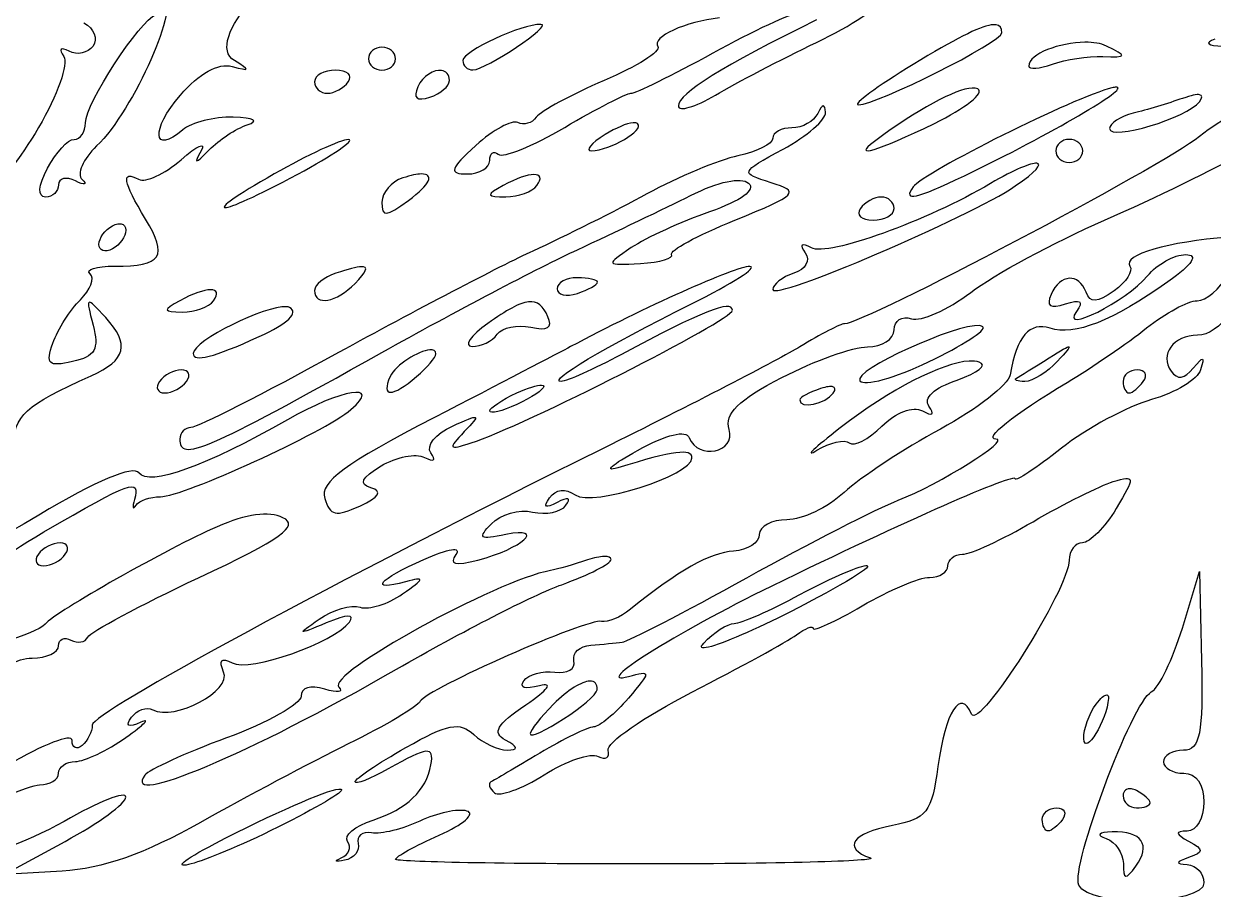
# Model space of a CAD drawing. Extents: x 26 to 243, y 4 to 296.
# Drawn here: x 176.22 to 200.62, y 72.55 to 90.3 of the extents above; entities that cross this region are included whole.
import ezdxf

# ---------------------------------------------------------------- set-up
doc = ezdxf.new("R2010")
doc.units = 0
doc.layers.add('Layer_1', color=7, linetype='CONTINUOUS')

msp = doc.modelspace()

# ---------------------------------------------------------------- linework, layer by layer
at = {"layer": 'Layer_1', "color": 7}
for points in [[(186.828354, 90.290717), (186.828354, 90.290717)], [(196.165391, 90.281344), (196.165391, 90.281344)], [(183.566813, 89.822733), (183.566813, 89.822733)], [(197.989362, 89.923055), (197.989362, 89.923055)], [(182.615417, 89.349791), (182.615417, 89.349791)], [(184.788308, 89.345383), (184.788308, 89.345383)], [(195.674257, 88.983785), (195.674257, 88.983785)], [(198.630424, 89.001424), (198.630424, 89.001424)], [(200.343603, 88.847082), (200.343603, 88.847082)], [(192.617217, 88.616123), (192.617217, 88.616123)], [(188.718472, 88.270511), (188.718472, 88.270511)], [(182.875592, 87.925452), (182.875592, 87.925452)], [(197.667451, 87.930964), (197.667451, 87.930964)], [(197.001584, 87.440933), (197.001584, 87.440933)], [(184.374897, 87.22155), (184.374897, 87.22155)], [(186.684488, 87.209423), (186.684488, 87.209423)], [(193.812803, 86.748608), (193.812803, 86.748608)], [(178.21231, 86.196288), (178.21231, 86.196288)], [(183.141276, 85.318754), (183.141276, 85.318754)], [(191.112953, 85.322612), (191.112953, 85.322612)], [(187.575802, 85.093307), (187.575802, 85.093307)], [(180.048958, 84.844709), (180.048958, 84.844709)], [(181.601731, 84.498546), (181.601731, 84.498546)], [(186.571489, 84.59611), (186.571489, 84.59611)], [(195.826394, 84.10994), (195.826394, 84.10994)], [(184.546875, 83.612744), (184.546875, 83.612744)], [(197.662492, 83.676134), (197.662492, 83.676134)], [(195.616932, 83.382335), (195.616932, 83.382335)], [(179.451993, 83.201537), (179.451993, 83.201537)], [(199.065885, 83.201537), (199.065885, 83.201537)], [(186.840481, 82.889549), (186.840481, 82.889549)], [(192.805733, 82.857579), (192.805733, 82.857579)], [(176.963807, 79.654467), (176.963807, 79.654467)], [(188.124812, 79.373898), (188.124812, 79.373898)], [(193.517353, 79.185933), (193.517353, 79.185933)], [(199.988068, 77.904359), (200.338092, 79.063011), (200.338092, 79.063011)], [(200.338092, 79.063011), (200.382186, 77.230773)], [(187.831566, 76.815156), (187.831566, 76.815156)], [(198.435846, 76.533484), (198.435846, 76.533484)], [(182.68046, 74.600372), (182.68046, 74.600372)], [(198.942412, 74.606987), (198.942412, 74.606987)], [(197.407279, 74.215074), (197.407279, 74.215074)], [(198.549395, 73.723389), (198.549395, 73.723389)], [(177.00625, 72.919719), (175.817279, 72.851368), (177.065229, 73.528261)]]:
    msp.add_lwpolyline(points, dxfattribs=at)
for points in [[(180.543398, 89.546026), (179.891097, 89.941718), (181.358258, 91.588767), (182.995203, 92.298243)], [(179.082677, 90.919102), (179.446039, 90.727027), (178.487674, 88.544077), (177.711255, 87.795364)], [(192.483272, 89.920851), (193.205591, 90.268102), (193.796268, 90.658952), (193.796268, 90.789014)], [(177.44998, 90.318829), (177.659699, 90.2053), (177.744524, 89.992058), (177.638493, 89.845334)], [(177.483603, 88.272165), (177.483603, 88.660618), (178.597049, 90.373343), (178.927785, 90.493564)], [(186.828354, 90.290717), (186.43567, 90.301328), (185.225422, 89.74068), (185.225422, 89.54823)], [(190.491181, 90.421905), (189.80349, 90.355541), (189.089081, 90.02437), (189.225592, 89.835413)], [(192.483272, 90.381666), (190.549513, 89.433983), (189.649475, 88.873408), (189.649475, 88.617227)], [(190.358889, 89.704776), (191.190908, 90.159992), (191.985096, 90.53215), (192.123328, 90.53215)], [(185.432677, 89.355303), (185.705558, 89.362217), (187.080745, 90.283887), (186.828354, 90.290717)], [(193.342065, 88.640377), (193.725436, 88.640377), (196.284198, 89.926018), (196.284452, 90.118736)], [(196.066723, 90.27859), (195.812142, 90.24034), (195.314229, 89.982767), (194.4682, 89.468302)], [(196.165391, 90.281344), (196.137804, 90.285332), (196.104911, 90.284327), (196.066723, 90.27859)], [(196.284452, 90.118736), (196.284604, 90.214), (196.248153, 90.269384), (196.165391, 90.281344)], [(177.145707, 89.737296), (176.970193, 89.830074), (176.924919, 89.786507), (177.036566, 89.632013)], [(177.638493, 89.845334), (177.532462, 89.698609), (177.310751, 89.650047), (177.145707, 89.737296)], [(183.566813, 89.822733), (183.414752, 89.822733), (183.290106, 89.716324), (183.290103, 89.586262)], [(183.842973, 89.586262), (183.842973, 89.716324), (183.718875, 89.822733), (183.566813, 89.822733)], [(189.225592, 89.835413), (189.294903, 89.739526), (188.799253, 89.42535), (188.124262, 89.137023)], [(190.409601, 88.839917), (190.82777, 89.087319), (191.760952, 89.57359), (192.483272, 89.920851)], [(197.989362, 89.923055), (197.476889, 89.918398), (196.837873, 89.689976), (196.837873, 89.434678)], [(198.431438, 89.845887), (198.317104, 89.90147), (198.160186, 89.924601), (197.989362, 89.923055)], [(198.358675, 89.630912), (198.860918, 89.614064), (198.867556, 89.633847), (198.431438, 89.845887)], [(200.656692, 89.98424), (200.436136, 89.908755), (200.501611, 89.852824), (200.823711, 89.841476)], [(177.036566, 89.632013), (177.141553, 89.486731), (176.909349, 88.831445), (176.521181, 88.176254)], [(183.290103, 89.586262), (183.290103, 89.4562), (183.414752, 89.349791), (183.566813, 89.349791)], [(183.566813, 89.349791), (183.718875, 89.349791), (183.842973, 89.4562), (183.842973, 89.586262)], [(188.675478, 88.876848), (188.76943, 88.876848), (189.52687, 89.249557), (190.358889, 89.704776)], [(197.321842, 89.474367), (197.587946, 89.570678), (198.054524, 89.641129), (198.358675, 89.630912)], [(179.430494, 88.839367), (179.817082, 89.286601), (180.208769, 89.503591), (180.491584, 89.426962)], [(180.491584, 89.426962), (180.863073, 89.32631), (180.871904, 89.346734), (180.543398, 89.546026)], [(182.615417, 89.349791), (182.37835, 89.349791), (182.184367, 89.243382), (182.184367, 89.11332)], [(182.875592, 89.11332), (182.969569, 89.243382), (182.852475, 89.349791), (182.615417, 89.349791)], [(184.788308, 89.345383), (184.633006, 89.366973), (184.406464, 89.241262), (184.301584, 89.007486)], [(184.949262, 89.138677), (184.949262, 89.266166), (184.881486, 89.332434), (184.788308, 89.345383)], [(185.225422, 89.54823), (185.225422, 89.439046), (185.318631, 89.352424), (185.432677, 89.355303)], [(194.4682, 89.468302), (193.719602, 89.013083), (193.212892, 88.640377), (193.342065, 88.640377)], [(196.837873, 89.434678), (196.837873, 89.360306), (197.055734, 89.378053), (197.321842, 89.474367)], [(182.184367, 89.11332), (182.184367, 88.983258), (182.301453, 88.876848), (182.44454, 88.876848)], [(182.44454, 88.876848), (182.587626, 88.876848), (182.781612, 88.983258), (182.875592, 89.11332)], [(184.548529, 88.79637), (184.76886, 88.868692), (184.949262, 89.022529), (184.949262, 89.138677)], [(188.124262, 89.137023), (187.449299, 88.8487), (186.823548, 88.510801), (186.733547, 88.386267)], [(179.479002, 88.124441), (178.856646, 87.592142), (178.819991, 88.133105), (179.430494, 88.839367)], [(184.301584, 89.007486), (184.198827, 88.778443), (184.280728, 88.708483), (184.548529, 88.79637)], [(187.315077, 88.176805), (187.969409, 88.56186), (188.581527, 88.876848), (188.675478, 88.876848)], [(189.649475, 88.617227), (189.649475, 88.492126), (189.991405, 88.592501), (190.409601, 88.839917)], [(195.674257, 88.983785), (195.335624, 88.968291), (194.542402, 88.54005), (193.672243, 87.890725)], [(198.541129, 88.987093), (197.789854, 88.806499), (194.684701, 87.258194), (194.465442, 86.95476)], [(194.899799, 88.258387), (195.537819, 88.568346), (195.938434, 88.886035), (195.790013, 88.964493)], [(195.51606, 87.184619), (197.30271, 88.042916), (198.942672, 89.006891), (198.630424, 89.001424)], [(195.790013, 88.964493), (195.761288, 88.979676), (195.722632, 88.985987), (195.674257, 88.983785)], [(198.630424, 89.001424), (198.609596, 89.001142), (198.57983, 88.996406), (198.541129, 88.987093)], [(200.343603, 88.847082), (200.285771, 88.858456), (200.16908, 88.833567), (199.99358, 88.772119)], [(200.339743, 88.703767), (200.400463, 88.787793), (200.401431, 88.835698), (200.343603, 88.847082)], [(192.617217, 88.616123), (192.590293, 88.612257), (192.553881, 88.561697), (192.507526, 88.463438)], [(192.66848, 88.486589), (192.661227, 88.577126), (192.644124, 88.619998), (192.617217, 88.616123)], [(198.496479, 88.152553), (198.496479, 87.89515), (200.102394, 88.37532), (200.339743, 88.703767)], [(199.99358, 88.772119), (199.702524, 88.670228), (199.246583, 88.533291), (198.980448, 88.467846)], [(201.519344, 88.53234), (201.351365, 88.621135), (200.820268, 88.376319), (200.339192, 87.988289)], [(180.511427, 88.385164), (180.123682, 88.395437), (179.658947, 88.278345), (179.479002, 88.124441)], [(180.801368, 88.228621), (181.059517, 88.314481), (180.950311, 88.373564), (180.511427, 88.385164)], [(186.733547, 88.386267), (186.643577, 88.261759), (186.472122, 88.211778), (186.352657, 88.274922)], [(191.797562, 87.730321), (192.28877, 87.996332), (192.680615, 88.336782), (192.66848, 88.486589)], [(192.507526, 88.463438), (192.430818, 88.300861), (192.191575, 88.167435), (191.976155, 88.167435)], [(198.980448, 88.467846), (198.71434, 88.402402), (198.496479, 88.260678), (198.496479, 88.152553)], [(176.521181, 88.176254), (176.133012, 87.521067), (175.714824, 86.985079), (175.591831, 86.985079)], [(177.251541, 87.930964), (177.37919, 87.930964), (177.483603, 88.084507), (177.483603, 88.272165)], [(180.020846, 87.715439), (180.222184, 87.921947), (180.573276, 88.152759), (180.801368, 88.228621)], [(186.352657, 88.274922), (186.233221, 88.338064), (185.846613, 88.126984), (185.493863, 87.805838)], [(185.951924, 87.625038), (186.047315, 87.543461), (186.660717, 87.791752), (187.315077, 88.176805)], [(187.868498, 87.698351), (188.250655, 87.703685), (188.963249, 88.123278), (188.811075, 88.253425)], [(188.718472, 88.270511), (188.589926, 88.259504), (188.365872, 88.168524), (188.144658, 88.030182)], [(188.811075, 88.253425), (188.793128, 88.268778), (188.761319, 88.274208), (188.718472, 88.270511)], [(191.976155, 88.167435), (191.760735, 88.167435), (191.584792, 88.072831), (191.584792, 87.956872)], [(193.672243, 87.890725), (193.185071, 87.527205), (193.7325, 87.691281), (194.899799, 88.258387)], [(176.704735, 87.340061), (176.877935, 87.665218), (177.123892, 87.930964), (177.251541, 87.930964)], [(179.443174, 87.512039), (179.778736, 87.807562), (179.963499, 87.889587), (179.853827, 87.694493)], [(182.875592, 87.925452), (182.72353, 87.927428), (182.039091, 87.610625), (181.354786, 87.22155)], [(181.839306, 87.217139), (182.561174, 87.604856), (183.027678, 87.923476), (182.875592, 87.925452)], [(188.144658, 88.030182), (187.849708, 87.845721), (187.725383, 87.696375), (187.868498, 87.698351)], [(191.584792, 87.956872), (191.584792, 87.840907), (191.263214, 87.676837), (190.870417, 87.592517)], [(200.339192, 87.988289), (199.585941, 87.380724), (193.454878, 84.147422), (193.055985, 84.147422)], [(197.667451, 87.930964), (197.51539, 87.930964), (197.390743, 87.824555), (197.390743, 87.694493)], [(197.943611, 87.694493), (197.943611, 87.824555), (197.819512, 87.930964), (197.667451, 87.930964)], [(177.711255, 87.795364), (177.431401, 87.525594), (177.297038, 87.215649), (177.412495, 87.106897)], [(179.853827, 87.694493), (179.697109, 87.415747), (179.733121, 87.420373), (180.020846, 87.715439)], [(185.493863, 87.805838), (184.960858, 87.320559), (184.930545, 87.22155), (185.31527, 87.22155)], [(185.77829, 87.497707), (185.77829, 87.649439), (185.856561, 87.706611), (185.951924, 87.625038)], [(191.550617, 87.042404), (190.905457, 87.246538), (190.905768, 87.247382), (191.797562, 87.730321)], [(197.390743, 87.694493), (197.390743, 87.564428), (197.51539, 87.458021), (197.667451, 87.458021)], [(197.667451, 87.458021), (197.819512, 87.458021), (197.943611, 87.564428), (197.943611, 87.694493)], [(198.389545, 86.272358), (199.424171, 86.725703), (200.70298, 87.347421), (201.23161, 87.654253)], [(178.573354, 87.112409), (178.716356, 87.036819), (179.107612, 87.216513), (179.443174, 87.512039)], [(185.31527, 87.22155), (185.569891, 87.22155), (185.77829, 87.345968), (185.77829, 87.497707)], [(190.870417, 87.592517), (190.47762, 87.508192), (189.637647, 87.15695), (189.004002, 86.811998)], [(197.001584, 87.440933), (196.888622, 87.451827), (196.544091, 87.315589), (196.051289, 87.024215)], [(196.561162, 86.975156), (196.995531, 87.272164), (197.114547, 87.430033), (197.001584, 87.440933)], [(176.660088, 86.748608), (176.495496, 86.748608), (176.513134, 86.980425), (176.704735, 87.340061)], [(177.276345, 87.079336), (177.086268, 87.172895), (176.930733, 87.137149), (176.930733, 86.99941)], [(178.716672, 86.293855), (178.248942, 87.067448), (178.207566, 87.305779), (178.573354, 87.112409)], [(181.354786, 87.22155), (179.739375, 86.303064), (180.130817, 86.299502), (181.839306, 87.217139)], [(183.993454, 87.139968), (183.758786, 87.062953), (183.566813, 86.83792), (183.566813, 86.640017)], [(184.374897, 87.22155), (184.285771, 87.220139), (184.158568, 87.194172), (183.993454, 87.139968)], [(184.111415, 86.679153), (184.563597, 87.010301), (184.642275, 87.225925), (184.374897, 87.22155)], [(186.684488, 87.209423), (186.552332, 87.209423), (186.325736, 87.134722), (186.055, 86.985079)], [(186.746224, 86.985079), (186.854358, 87.134722), (186.816642, 87.209423), (186.684488, 87.209423)], [(189.895869, 86.778371), (190.469512, 87.066418), (190.932432, 87.164502), (191.088699, 87.03083)], [(194.465442, 86.95476), (194.240765, 86.643827), (194.515497, 86.703935), (195.51606, 87.184619)], [(176.930733, 86.99941), (176.930733, 86.861672), (176.808903, 86.748608), (176.660088, 86.748608)], [(177.412495, 87.106897), (177.527924, 86.998137), (177.466422, 86.985787), (177.276345, 87.079336)], [(186.055, 86.985079), (185.697594, 86.787526), (185.705016, 86.755599), (186.107917, 86.752466)], [(186.107917, 86.752466), (186.365078, 86.75049), (186.652244, 86.855017), (186.746224, 86.985079)], [(191.088699, 87.03083), (191.244993, 86.897158), (190.934794, 86.669794), (190.289437, 86.444886)], [(190.803169, 86.271805), (192.104524, 86.800238), (192.154093, 86.851469), (191.550617, 87.042404)], [(191.584792, 84.85022), (191.584792, 84.609584), (195.624185, 86.334464), (196.561162, 86.975156)], [(196.051289, 87.024215), (194.757779, 86.259418), (192.716178, 85.524771), (192.379092, 85.702952)], [(183.566813, 86.640017), (183.566813, 86.331122), (183.643829, 86.336721), (184.111415, 86.679153)], [(189.004002, 86.811998), (188.370357, 86.46704), (187.317098, 85.939629), (186.662991, 85.639562)], [(187.575802, 85.667674), (188.336137, 86.019735), (189.380165, 86.519415), (189.895869, 86.778371)], [(193.812803, 86.748608), (193.669717, 86.748608), (193.475734, 86.642199), (193.381754, 86.512137)], [(194.072978, 86.512137), (194.072978, 86.642199), (193.95589, 86.748608), (193.812803, 86.748608)], [(190.289437, 86.444886), (189.709244, 86.242691), (188.985663, 85.911667), (188.681541, 85.709564)], [(193.381754, 86.512137), (193.287774, 86.382075), (193.40484, 86.275663), (193.641926, 86.275663)], [(193.641926, 86.275663), (193.878993, 86.275663), (194.072978, 86.382075), (194.072978, 86.512137)], [(177.760314, 85.775161), (177.760314, 85.905223), (177.88496, 86.07732), (178.037022, 86.157705)], [(178.037022, 86.157705), (178.075037, 86.177799), (178.11091, 86.190276), (178.143958, 86.195737)], [(178.082773, 85.329778), (179.0515, 85.329778), (179.180671, 85.526405), (178.716672, 86.293855)], [(178.143958, 86.195737), (178.168743, 86.19983), (178.191798, 86.199942), (178.21231, 86.196288)], [(178.21231, 86.196288), (178.273845, 86.185332), (178.313182, 86.140464), (178.313182, 86.067304)], [(189.509465, 85.568453), (189.454601, 85.644365), (190.036823, 85.960612), (190.803169, 86.271805)], [(195.647248, 84.791792), (196.120704, 85.152909), (197.354918, 85.819016), (198.389545, 86.272358)], [(178.313182, 86.067304), (178.313182, 85.937242), (178.189083, 85.765145), (178.037022, 85.68476)], [(200.929545, 85.921231), (199.711558, 85.837476), (198.748647, 85.555223), (198.911546, 85.329778)], [(178.037022, 85.68476), (177.88496, 85.604377), (177.760314, 85.645099), (177.760314, 85.775161)], [(183.566813, 83.559827), (185.011452, 84.367062), (186.815468, 85.315613), (187.575802, 85.667674)], [(188.681541, 85.709564), (188.143286, 85.351879), (188.14827, 85.343203), (188.868953, 85.386002)], [(192.379092, 85.702952), (192.173239, 85.81178), (192.125637, 85.77403), (192.250658, 85.600977)], [(186.662991, 85.639562), (186.008888, 85.339498), (184.214104, 84.402026), (182.674949, 83.556519)], [(188.868953, 85.386002), (189.276172, 85.410189), (189.564329, 85.492541), (189.509465, 85.568453)], [(192.250658, 85.600977), (192.361769, 85.447219), (192.258927, 85.264223), (192.016944, 85.184809)], [(199.27259, 85.130789), (199.471303, 85.370271), (199.823076, 85.566249), (200.054216, 85.566249)], [(200.054216, 85.566249), (200.32783, 85.566249), (200.201959, 85.37208), (199.693169, 85.010074)], [(177.378871, 84.639657), (177.589296, 84.845304), (177.677891, 85.084589), (177.576206, 85.171581)], [(177.576206, 85.171581), (177.474493, 85.25857), (177.702591, 85.329778), (178.082773, 85.329778)], [(182.621479, 85.186463), (182.380941, 85.107517), (182.184367, 84.947629), (182.184367, 84.831481)], [(183.141276, 85.318754), (183.046192, 85.315001), (182.875109, 85.26971), (182.621479, 85.186463)], [(183.013395, 84.975346), (183.2469, 85.215992), (183.299749, 85.325011), (183.141276, 85.318754)], [(191.112953, 85.322612), (190.830335, 85.32868), (188.903029, 84.466717), (187.437449, 83.678888)], [(189.916813, 84.55422), (190.758033, 84.972981), (191.296338, 85.318661), (191.112953, 85.322612)], [(192.016944, 85.184809), (191.779229, 85.106786), (191.584792, 84.956147), (191.584792, 84.85022)], [(198.014167, 84.797857), (197.857449, 85.196101), (197.485319, 85.171358), (197.296484, 84.750452)], [(198.911546, 85.329778), (198.984218, 85.229239), (198.838058, 85.00218), (198.58688, 84.824865)], [(201.242634, 85.255364), (201.269332, 84.642584), (200.756932, 83.910951), (200.300607, 83.910951)], [(182.184367, 84.831481), (182.184367, 84.50438), (182.631944, 84.582231), (183.013395, 84.975346)], [(187.575802, 85.093307), (187.34771, 85.093307), (187.160738, 84.990533), (187.160738, 84.864552)], [(187.990316, 85.000704), (187.990316, 85.05182), (187.803923, 85.093307), (187.575802, 85.093307)], [(187.575802, 84.771398), (187.803923, 84.846264), (187.990316, 84.949588), (187.990316, 85.000704)], [(199.693169, 85.010074), (198.563885, 84.206607), (197.768707, 83.892776), (197.274987, 84.054817)], [(197.817382, 84.400429), (197.469571, 83.919073), (198.836415, 84.605085), (199.27259, 85.130789)], [(200.291787, 84.620364), (200.474442, 84.620367), (200.759018, 84.859647), (200.924033, 85.152288)], [(177.898117, 84.275303), (177.49262, 84.719865), (177.482113, 84.713436), (177.638493, 84.120413)], [(180.048958, 84.844709), (179.916808, 84.844709), (179.690192, 84.77001), (179.41947, 84.620364)], [(180.110694, 84.620364), (180.218828, 84.770007), (180.181109, 84.844709), (180.048958, 84.844709)], [(187.160738, 84.864552), (187.160738, 84.738573), (187.34771, 84.696533), (187.575802, 84.771398)], [(194.429614, 84.252152), (194.625815, 84.187757), (195.173764, 84.430672), (195.647248, 84.791792)], [(197.296484, 84.750452), (197.188534, 84.509832), (197.275458, 84.451432), (197.588629, 84.55422)], [(198.58688, 84.824865), (198.230239, 84.573061), (198.104986, 84.566996), (198.014167, 84.797857)], [(176.813876, 83.753302), (176.91415, 84.03516), (177.168446, 84.43401), (177.378871, 84.639657)], [(179.41947, 84.620364), (179.062036, 84.422812), (179.068908, 84.390884), (179.471836, 84.387751)], [(179.471836, 84.387751), (179.728969, 84.385776), (180.016714, 84.490302), (180.110694, 84.620364)], [(181.601731, 84.498546), (181.187319, 84.529068), (179.69563, 83.800833), (179.69563, 83.539981)], [(181.049414, 83.885593), (181.639032, 84.15426), (181.869628, 84.376234), (181.669532, 84.482011)], [(181.669532, 84.482011), (181.652232, 84.491155), (181.629358, 84.496514), (181.601731, 84.498546)], [(186.571489, 84.59611), (186.384765, 84.575339), (186.125982, 84.430378), (185.739704, 84.155138)], [(186.972222, 84.292391), (186.872979, 84.513603), (186.75821, 84.616887), (186.571489, 84.59611)], [(187.242868, 82.965066), (186.952207, 82.965066), (188.12648, 83.662968), (189.916813, 84.55422)], [(190.755214, 84.426337), (190.755216, 84.652665), (190.116717, 84.398227), (188.479797, 83.519037)], [(197.588629, 84.55422), (197.901811, 84.657008), (197.969753, 84.611277), (197.817382, 84.400429)], [(199.254401, 84.061432), (199.642343, 84.368958), (200.109133, 84.620364), (200.291787, 84.620364)], [(177.59991, 83.080269), (178.320198, 83.405065), (178.400275, 83.72482), (177.898117, 84.275303)], [(185.393542, 81.702232), (186.466071, 82.044553), (190.755214, 84.22369), (190.755214, 84.426337)], [(186.618341, 84.076867), (186.962398, 83.999902), (187.073258, 84.067183), (186.972222, 84.292391)], [(194.072978, 84.021746), (194.072978, 84.212757), (194.233413, 84.316544), (194.429614, 84.252152)], [(177.638493, 84.120413), (177.768766, 83.626493), (177.683595, 83.475838), (177.216263, 83.371311)], [(185.739704, 84.155138), (185.380689, 83.89934), (185.235562, 83.686514), (185.416692, 83.682196)], [(185.931528, 83.931344), (186.033692, 84.072735), (186.342723, 84.13851), (186.618341, 84.076867)], [(193.055985, 84.147422), (192.978092, 84.147422), (192.566332, 83.935736), (192.140967, 83.676684)], [(195.826394, 84.10994), (195.364577, 84.155392), (193.217148, 83.192777), (193.372935, 82.97719)], [(193.531132, 83.67448), (193.829045, 83.67448), (194.072978, 83.830735), (194.072978, 84.021746)], [(194.781842, 83.365246), (195.472296, 83.695311), (195.973415, 84.01999), (195.895296, 84.086787)], [(195.895296, 84.086787), (195.880677, 84.099289), (195.857182, 84.10692), (195.826394, 84.10994)], [(197.274987, 84.054817), (196.851456, 84.193825), (196.590104, 83.88986), (196.454779, 83.101216)], [(197.624457, 82.945773), (198.133078, 83.251764), (198.86643, 83.753908), (199.254401, 84.061432)], [(177.216263, 83.371311), (176.720116, 83.260341), (176.659218, 83.318569), (176.813876, 83.753302)], [(179.69563, 83.539981), (179.69563, 83.350785), (180.105437, 83.45545), (181.049414, 83.885593)], [(185.416692, 83.682196), (185.597794, 83.677878), (185.829335, 83.789951), (185.931528, 83.931344)], [(200.300607, 83.910951), (199.805166, 83.910951), (199.514006, 83.515656), (199.759313, 83.17618)], [(179.41947, 81.782707), (179.41947, 81.308487), (179.926601, 81.525747), (183.566813, 83.559827)], [(182.674949, 83.556519), (181.135822, 82.711013), (179.773984, 82.019179), (179.648225, 82.019179)], [(184.546875, 83.612744), (184.317634, 83.594061), (183.845256, 83.310684), (183.734936, 83.064835)], [(184.27733, 83.066488), (184.494557, 83.252292), (184.672551, 83.461473), (184.672551, 83.531715)], [(184.672551, 83.531715), (184.672551, 83.595356), (184.623287, 83.618978), (184.546875, 83.612744)], [(187.437449, 83.678888), (187.209357, 83.556271), (185.951281, 82.901623), (184.641685, 82.224233)], [(188.479797, 83.519037), (187.912589, 83.214381), (187.355757, 82.965066), (187.242868, 82.965066)], [(192.140967, 83.676684), (191.715602, 83.417624), (189.892045, 82.47545), (188.088984, 81.583168)], [(191.771654, 83.045542), (192.441536, 83.391606), (193.23319, 83.67448), (193.531132, 83.67448)], [(197.252387, 83.445725), (197.508137, 83.606176), (197.639178, 83.685125), (197.662492, 83.676134)], [(197.662492, 83.676134), (197.685804, 83.667131), (197.601521, 83.570427), (197.426021, 83.379027)], [(200.211312, 83.235712), (200.42422, 83.495466), (200.45325, 83.488721), (200.363447, 83.201537)], [(195.616932, 83.382335), (195.0644, 83.35289), (193.986872, 82.803584), (192.96724, 82.010359)], [(193.372935, 82.97719), (193.457291, 82.860432), (194.091357, 83.035179), (194.781842, 83.365246)], [(195.369437, 82.993729), (195.796665, 83.139051), (195.999554, 83.305065), (195.819779, 83.362492)], [(195.819779, 83.362492), (195.763975, 83.380328), (195.695864, 83.38654), (195.616932, 83.382335)], [(196.584313, 83.032314), (196.647672, 83.069116), (196.948236, 83.25492), (197.252387, 83.445725)], [(197.426021, 83.379027), (197.217318, 83.151418), (196.916754, 82.965066), (196.757948, 82.965066)], [(199.759313, 83.17618), (199.891478, 82.993277), (200.027529, 83.011489), (200.211312, 83.235712)], [(175.974375, 81.574348), (176.040048, 82.288215), (176.226391, 82.460893), (177.59991, 83.080269)], [(179.451993, 83.201537), (179.299932, 83.201537), (179.098386, 83.095128), (179.004406, 82.965066)], [(179.557274, 82.965066), (179.651254, 83.095128), (179.604055, 83.201537), (179.451993, 83.201537)], [(183.734936, 83.064835), (183.541811, 82.634364), (183.773056, 82.635163), (184.27733, 83.066488)], [(190.686862, 81.981146), (190.589157, 82.300698), (190.876812, 82.583248), (191.771654, 83.045542)], [(194.790108, 82.456293), (194.668809, 82.624142), (194.892538, 82.83155), (195.369437, 82.993729)], [(196.454779, 83.101216), (196.419473, 82.895563), (195.775735, 82.394097), (195.024375, 81.987209)], [(196.757948, 82.965066), (196.599113, 82.965066), (196.520954, 82.99551), (196.584313, 83.032314)], [(199.065885, 83.201537), (198.90482, 83.201537), (198.773189, 83.095128), (198.773189, 82.965066)], [(199.187703, 82.965066), (199.281683, 83.095128), (199.226921, 83.201537), (199.065885, 83.201537)], [(200.363447, 83.201537), (200.30243, 83.006446), (199.848086, 82.732704), (199.354172, 82.592996)], [(179.004406, 82.965066), (178.910398, 82.835004), (178.95815, 82.728592), (179.110239, 82.728592)], [(179.110239, 82.728592), (179.262301, 82.728592), (179.463294, 82.835004), (179.557274, 82.965066)], [(182.930713, 82.387391), (183.587754, 82.949346), (182.734244, 82.812068), (181.625985, 82.177378)], [(186.33116, 82.728592), (186.559275, 82.832989), (186.75624, 82.893385), (186.840481, 82.889549)], [(186.884578, 82.863641), (186.884578, 82.798609), (186.635311, 82.631336), (186.33116, 82.492121)], [(186.840481, 82.889549), (186.868562, 82.888138), (186.884578, 82.879897), (186.884578, 82.863641)], [(192.566507, 82.818994), (192.330513, 82.741538), (192.137659, 82.636393), (192.137659, 82.585277)], [(192.724704, 82.857026), (192.681214, 82.851494), (192.628018, 82.839192), (192.566507, 82.818994)], [(192.805733, 82.857579), (192.784383, 82.861242), (192.757321, 82.861186), (192.724704, 82.857026)], [(192.82668, 82.725838), (192.881163, 82.801242), (192.869786, 82.846584), (192.805733, 82.857579)], [(196.164287, 81.782707), (195.894483, 81.782707), (196.521928, 82.282478), (197.624457, 82.945773)], [(198.773189, 82.965066), (198.773189, 82.835004), (198.827952, 82.728592), (198.895008, 82.728592)], [(198.895008, 82.728592), (198.962064, 82.728592), (199.093723, 82.835004), (199.187703, 82.965066)], [(185.77829, 82.357075), (185.77829, 82.422105), (186.027037, 82.58938), (186.33116, 82.728592)], [(186.33116, 82.492121), (186.027037, 82.352923), (185.77829, 82.292042), (185.77829, 82.357075)], [(192.137659, 82.585277), (192.137659, 82.39375), (192.664317, 82.501132), (192.82668, 82.725838)], [(199.354172, 82.592996), (198.860227, 82.453287), (198.029796, 82.004331), (197.508701, 81.595295)], [(179.020941, 80.600352), (179.496204, 80.600352), (182.385036, 81.920655), (182.930713, 82.387391)], [(185.010448, 82.04619), (185.585137, 82.308115), (185.606766, 82.298217), (185.255738, 81.934292)], [(193.822726, 82.045087), (194.11223, 82.330602), (194.459564, 82.462042), (194.653958, 82.359279)], [(194.653958, 82.359279), (194.866246, 82.247062), (194.915753, 82.282421), (194.790108, 82.456293)], [(181.625985, 82.177378), (179.966688, 81.227108), (178.784326, 80.80369), (178.579969, 81.086525)], [(179.648225, 82.019179), (179.522467, 82.019179), (179.41947, 81.91277), (179.41947, 81.782707)], [(184.641685, 82.224233), (182.802273, 81.272786), (182.290206, 80.895573), (182.391073, 80.565624)], [(184.569475, 81.497731), (184.465081, 81.642181), (184.662072, 81.887409), (185.010448, 82.04619)], [(192.96724, 82.010359), (192.434997, 81.596305), (192.220082, 81.39096), (192.489887, 81.553955)], [(193.152999, 81.702232), (193.247939, 81.621034), (193.549225, 81.775384), (193.822726, 82.045087)], [(185.255738, 81.934292), (184.914786, 81.58082), (184.930076, 81.554308), (185.393542, 81.702232)], [(188.809424, 81.54789), (189.412392, 81.878694), (189.804144, 81.975702), (189.868858, 81.809719)], [(189.868858, 81.809719), (190.050722, 81.343031), (190.831896, 81.506736), (190.686862, 81.981146)], [(192.489887, 81.553955), (192.759663, 81.716953), (193.058059, 81.78343), (193.152999, 81.702232)], [(195.024375, 81.987209), (194.273043, 81.58032), (193.384255, 80.995497), (193.04937, 80.687443)], [(194.16062, 80.527592), (194.997014, 80.849356), (196.487009, 81.782707), (196.164287, 81.782707)], [(188.088984, 81.583168), (182.659847, 78.896474), (177.621957, 76.167151), (177.621957, 75.912815)], [(188.40483, 81.193459), (188.100708, 81.099831), (188.282967, 81.259075), (188.809424, 81.54789)], [(189.925633, 81.392998), (189.925633, 81.595233), (189.55085, 81.546248), (188.40483, 81.193459)], [(197.508701, 81.595295), (196.987606, 81.186253), (196.561162, 80.902919), (196.561162, 80.965807)], [(183.54752, 81.23039), (183.862593, 81.419149), (184.2641, 81.497787), (184.439388, 81.405125)], [(184.439388, 81.405125), (184.631525, 81.303568), (184.683239, 81.340304), (184.569475, 81.497731)], [(187.531155, 80.635629), (187.885598, 80.388242), (189.925633, 81.033529), (189.925633, 81.392998)], [(178.579969, 81.086525), (178.46327, 81.248029), (177.702441, 80.92905), (176.523938, 80.224423)], [(183.339161, 80.783356), (183.081097, 80.856937), (183.141657, 80.98725), (183.54752, 81.23039)], [(196.561162, 80.965807), (196.561162, 81.094447), (194.290905, 80.095106), (191.564949, 78.766457)], [(198.569241, 80.909032), (199.023506, 81.050502), (199.027415, 81.012932), (198.630977, 80.357265)], [(176.631975, 79.877707), (178.42451, 80.918853), (178.615058, 80.987414), (178.487917, 80.54137)], [(183.112613, 80.409081), (183.513425, 80.592543), (183.586275, 80.712907), (183.339161, 80.783356)], [(187.004743, 80.574997), (187.137952, 80.759341), (187.323185, 80.780802), (187.531155, 80.635629)], [(196.926067, 80.08772), (197.561745, 80.456012), (198.301331, 80.825599), (198.569241, 80.909032)], [(178.487917, 80.54137), (178.441576, 80.378793), (178.456105, 80.325312), (178.519887, 80.422859)], [(178.519887, 80.422859), (178.583669, 80.520407), (178.808936, 80.600352), (179.020941, 80.600352)], [(182.391073, 80.565624), (182.500462, 80.207882), (182.617737, 80.182553), (183.112613, 80.409081)], [(187.160738, 80.481841), (186.916052, 80.352493), (186.865776, 80.382648), (187.004743, 80.574997)], [(187.341535, 80.422859), (187.455751, 80.580898), (187.388802, 80.602392), (187.160738, 80.481841)], [(193.04937, 80.687443), (192.714485, 80.379389), (192.185584, 80.127409), (191.87418, 80.127409)], [(181.533933, 80.169302), (181.239801, 80.310086), (180.785776, 80.247822), (180.185658, 79.984644)], [(185.812464, 80.044176), (186.000593, 80.238077), (186.380874, 80.346369), (186.65748, 80.284505)], [(186.65748, 80.284505), (186.934057, 80.222642), (187.241883, 80.284785), (187.341535, 80.422859)], [(191.051767, 78.936231), (192.333338, 79.646742), (193.732348, 80.362828), (194.16062, 80.527592)], [(198.630977, 80.357265), (198.397185, 79.97057), (198.084612, 79.654467), (197.936445, 79.654467)], [(176.523938, 80.224423), (174.838253, 79.216582), (174.672947, 79.162449), (174.852101, 79.675964)], [(179.79981, 78.93458), (181.511713, 79.7384), (181.882534, 80.002438), (181.533933, 80.169302)], [(191.87418, 80.127409), (191.562776, 80.127409), (191.308081, 79.990551), (191.308081, 79.823137)], [(195.474717, 79.417996), (195.637418, 79.417996), (196.290418, 79.719429), (196.926067, 80.08772)], [(175.140936, 78.698109), (175.053168, 78.819594), (175.724066, 79.350372), (176.631975, 79.877707)], [(180.185658, 79.984644), (179.176011, 79.541872), (176.867891, 78.236797), (176.654023, 77.987592)], [(186.108467, 79.82369), (185.567729, 79.711964), (185.522483, 79.745328), (185.812464, 80.044176)], [(185.536307, 79.301136), (186.44303, 79.536061), (186.947881, 79.997138), (186.108467, 79.82369)], [(191.308081, 79.823137), (191.308081, 79.655723), (191.070693, 79.503402), (190.780568, 79.48469)], [(176.963807, 79.654467), (176.811717, 79.654467), (176.610199, 79.548058), (176.516219, 79.417996)], [(177.06909, 79.417996), (177.16307, 79.548058), (177.115868, 79.654467), (176.963807, 79.654467)], [(184.42616, 79.313263), (184.936644, 79.539038), (185.203914, 79.578953), (185.083207, 79.411931)], [(197.936445, 79.654467), (197.788279, 79.654467), (197.667451, 79.493346), (197.667451, 79.296728)], [(176.516219, 79.417996), (176.422239, 79.287934), (176.469991, 79.181525), (176.622052, 79.181525)], [(176.622052, 79.181525), (176.774114, 79.181525), (176.975081, 79.287934), (177.06909, 79.417996)], [(184.050229, 78.853551), (183.282105, 78.646979), (183.487376, 78.898032), (184.42616, 79.313263)], [(185.083207, 79.411931), (184.936678, 79.209123), (185.062944, 79.178482), (185.536307, 79.301136)], [(188.124812, 79.373898), (188.037117, 79.371923), (187.916114, 79.347988), (187.783061, 79.302239)], [(188.267027, 79.312713), (188.267027, 79.355506), (188.21251, 79.375851), (188.124812, 79.373898)], [(190.780568, 79.48469), (190.298476, 79.453632), (189.638517, 79.080633), (188.665556, 78.290207)], [(195.178714, 79.181525), (195.178714, 79.311587), (195.312044, 79.417996), (195.474717, 79.417996)], [(187.022382, 79.085611), (185.914913, 78.885536), (182.405788, 76.949689), (182.67991, 76.69003)], [(187.783061, 79.302239), (187.516922, 79.210726), (187.174443, 79.1131), (187.022382, 79.085611)], [(187.253894, 78.79512), (187.810885, 78.994177), (188.267027, 79.227129), (188.267027, 79.312713)], [(192.137659, 78.590069), (192.844555, 78.971746), (193.42078, 79.203577), (193.517353, 79.185933)], [(193.517353, 79.185933), (193.575299, 79.17535), (193.460737, 79.075039), (193.097878, 78.863471)], [(194.802785, 78.945053), (195.009654, 78.945053), (195.178714, 79.051462), (195.178714, 79.181525)], [(197.667451, 79.296728), (197.667451, 78.716061), (195.810104, 75.79006), (195.664336, 76.14102)], [(177.529355, 77.717497), (177.580352, 77.824434), (178.602115, 78.372227), (179.79981, 78.93458)], [(183.989046, 78.6044), (184.446754, 78.922865), (184.456544, 78.962819), (184.050229, 78.853551)], [(188.494128, 77.614968), (188.619181, 77.631224), (189.770196, 78.225725), (191.051767, 78.936231)], [(193.097878, 78.863471), (191.614744, 77.998737), (189.815388, 77.219705), (190.167065, 77.594575)], [(193.42034, 78.360763), (193.973806, 78.682), (194.595888, 78.945051), (194.802785, 78.945053)], [(183.117575, 78.332101), (183.297237, 78.273127), (183.689298, 78.395818), (183.989046, 78.6044)], [(183.867227, 77.06155), (185.173041, 77.816012), (186.696869, 78.596069), (187.253894, 78.79512)], [(191.564949, 78.766457), (189.579656, 77.798813), (187.834369, 76.698548), (188.621458, 76.911067)], [(190.794349, 77.999166), (190.930832, 77.999166), (191.535425, 78.264912), (192.137659, 78.590069)], [(182.280278, 78.087913), (182.561174, 78.28125), (182.937912, 78.391065), (183.117575, 78.332101)], [(192.413819, 77.89719), (192.413819, 77.83095), (192.866902, 78.039526), (193.42034, 78.360763)], [(182.897089, 78.028932), (183.018526, 78.197004), (182.858839, 78.190541), (182.424697, 78.009639)], [(188.074102, 78.041609), (187.781664, 78.10899), (184.475783, 76.65217), (184.352847, 76.401746)], [(188.665556, 78.290207), (188.462553, 78.125308), (188.196305, 78.013443), (188.074102, 78.041609)], [(176.654023, 77.987592), (176.461716, 77.763471), (175.192343, 77.418502), (174.857063, 77.499215)], [(180.492135, 77.18888), (180.852363, 76.998468), (182.591414, 77.605892), (182.897089, 78.028932)], [(182.424697, 78.009639), (181.819443, 77.757437), (181.808656, 77.763313), (182.280278, 78.087913)], [(190.167065, 77.594575), (190.375769, 77.817039), (190.657895, 77.999166), (190.794349, 77.999166)], [(192.068207, 77.764899), (192.258284, 77.904003), (192.413819, 77.963428), (192.413819, 77.89719)], [(199.350864, 76.593567), (199.509106, 76.677214), (199.79579, 77.26696), (199.988068, 77.904359)], [(176.930733, 77.540004), (176.930733, 77.677732), (177.044663, 77.730383), (177.183742, 77.656861)], [(177.183742, 77.656861), (177.322821, 77.583342), (177.478357, 77.610563), (177.529355, 77.717497)], [(187.851963, 77.555439), (188.080055, 77.571695), (188.369075, 77.598712), (188.494128, 77.614968)], [(189.925633, 76.589158), (190.91406, 77.096673), (191.878102, 77.6258), (192.068207, 77.764899)], [(176.387235, 77.289752), (176.686024, 77.289752), (176.930733, 77.402266), (176.930733, 77.540004)], [(187.50635, 77.230773), (187.468335, 77.393353), (187.623871, 77.539183), (187.851963, 77.555439)], [(175.543326, 76.809094), (175.70868, 77.073358), (176.088475, 77.289752), (176.387235, 77.289752)], [(180.317953, 77.003122), (180.20766, 77.248923), (180.264353, 77.309282), (180.492135, 77.18888)], [(187.112783, 77.000364), (187.367429, 76.964398), (187.544366, 77.068197), (187.50635, 77.230773)], [(200.382186, 77.230773), (200.418169, 75.747493), (200.348057, 75.397983), (200.014527, 75.397983)], [(178.700687, 74.887005), (178.212499, 74.211377), (180.870053, 75.329854), (183.867227, 77.06155)], [(178.864949, 76.226457), (179.312581, 75.989837), (180.490162, 76.619294), (180.317953, 77.003122)], [(186.476129, 76.825629), (186.571549, 76.957653), (186.858134, 77.036331), (187.112783, 77.000364)], [(188.621458, 76.911067), (189.094209, 77.038716), (189.094209, 77.020837), (188.621458, 76.465136)], [(182.391623, 76.653098), (182.098055, 76.743201), (181.907657, 76.686691), (181.907657, 76.509233)], [(182.67991, 76.69003), (182.787437, 76.588176), (182.657725, 76.571426), (182.391623, 76.653098)], [(186.800795, 76.720346), (186.501978, 76.639501), (186.37213, 76.68171), (186.476129, 76.825629)], [(186.516919, 76.329536), (186.975643, 76.637779), (187.092895, 76.7994), (186.800795, 76.720346)], [(186.607868, 75.738634), (186.607868, 75.54366), (187.971619, 76.437876), (187.981497, 76.639318)], [(187.831566, 76.815156), (187.6665, 76.810415), (187.384842, 76.641499), (187.084118, 76.34111)], [(187.981497, 76.639318), (187.98748, 76.761579), (187.930607, 76.818004), (187.831566, 76.815156)], [(195.664336, 76.14102), (195.439772, 76.681628), (195.121152, 76.186472), (194.973662, 75.067252)], [(181.907657, 76.509233), (181.907657, 76.34838), (181.218205, 75.962557), (180.375828, 75.65154)], [(184.352847, 76.401746), (184.300467, 76.295049), (183.635924, 75.902009), (182.875592, 75.528068)], [(188.621458, 76.465136), (188.350412, 76.146532), (188.030039, 75.882183), (187.909841, 75.878091)], [(188.20474, 75.396329), (188.162943, 75.544888), (188.937206, 76.081641), (189.925633, 76.589158)], [(197.86534, 72.630331), (197.693918, 73.012415), (198.958406, 76.386122), (199.350864, 76.593567)], [(198.472778, 76.461828), (198.443991, 76.013888), (197.983399, 75.259908), (197.967312, 75.634454)], [(198.220322, 76.343868), (198.312447, 76.465802), (198.391594, 76.532502), (198.435846, 76.533484)], [(198.435846, 76.533484), (198.462403, 76.534049), (198.475953, 76.510599), (198.472778, 76.461828)], [(178.427834, 76.074323), (178.537873, 76.226658), (178.734788, 76.29526), (178.864949, 76.226457)], [(186.101855, 75.604688), (185.8211, 75.75691), (185.919511, 75.928115), (186.516919, 76.329536)], [(187.084118, 76.34111), (186.822215, 76.079499), (186.607868, 75.808252), (186.607868, 75.738634)], [(197.967312, 75.634454), (197.958958, 75.829546), (198.072917, 76.148773), (198.220322, 76.343868)], [(177.621957, 75.912815), (177.621957, 75.781176), (177.528776, 75.593645), (177.414702, 75.496097)], [(178.61635, 75.972898), (178.358032, 75.856289), (178.294767, 75.890142), (178.427834, 76.074323)], [(178.313182, 75.659809), (178.693335, 75.928332), (178.829936, 76.069311), (178.61635, 75.972898)], [(184.05519, 75.45145), (184.92768, 75.945288), (185.154333, 75.988832), (185.448662, 75.719341)], [(177.207443, 75.596419), (177.207443, 75.749096), (176.616188, 75.522835), (175.893897, 75.09316)], [(177.276345, 75.16647), (177.466422, 75.169377), (177.933, 75.391291), (178.313182, 75.659809)], [(185.448662, 75.719341), (185.641956, 75.542354), (185.950832, 75.399312), (186.134925, 75.401288)], [(187.909841, 75.878091), (187.789614, 75.873999), (187.292149, 75.631753), (186.804102, 75.339552)], [(177.414702, 75.496097), (177.300656, 75.39855), (177.207443, 75.443742), (177.207443, 75.596419)], [(180.375828, 75.65154), (179.533451, 75.340522), (178.779709, 74.996333), (178.700687, 74.887005)], [(182.875592, 75.528068), (182.115257, 75.154123), (180.750743, 74.429447), (179.843907, 73.91797)], [(183.013395, 74.748098), (183.013395, 74.810805), (183.482166, 75.127112), (184.05519, 75.45145)], [(184.571129, 75.10198), (184.639512, 75.487402), (184.515102, 75.475453), (183.695247, 75.015989)], [(186.134925, 75.401288), (186.371625, 75.403828), (186.361866, 75.463695), (186.101855, 75.604688)], [(176.930733, 74.925038), (176.930733, 75.0551), (177.086268, 75.163592), (177.276345, 75.16647)], [(186.804102, 75.339552), (186.316027, 75.04735), (185.864799, 74.781054), (185.80144, 74.748098)], [(186.893951, 74.893621), (187.351546, 75.182978), (187.850424, 75.353507), (188.002994, 75.272857)], [(188.002994, 75.272857), (188.155563, 75.192203), (188.246509, 75.247767), (188.20474, 75.396329)], [(200.014527, 75.397983), (199.787846, 75.397983), (199.60277, 75.291571), (199.60277, 75.161509)], [(176.540473, 74.688567), (176.755301, 74.688567), (176.930733, 74.794976), (176.930733, 74.925038)], [(183.695247, 75.015989), (183.320428, 74.805934), (183.013395, 74.685394), (183.013395, 74.748098)], [(183.384912, 73.964822), (184.07884, 74.190484), (184.477177, 74.572203), (184.571129, 75.10198)], [(194.973662, 75.067252), (194.849852, 74.127712), (194.741252, 73.985988), (194.038801, 73.854027)], [(199.60277, 75.161509), (199.60277, 75.03145), (199.789192, 74.925038), (200.017284, 74.925038)], [(200.017284, 74.925038), (200.27532, 74.925038), (200.432348, 74.701439), (200.432348, 74.333585)], [(174.674059, 73.837492), (175.485702, 74.30558), (176.325646, 74.688567), (176.540473, 74.688567)], [(185.80144, 74.748098), (185.738081, 74.715143), (185.770938, 74.615923), (185.874203, 74.527612)], [(185.874203, 74.527612), (185.977437, 74.439305), (186.436356, 74.604264), (186.893951, 74.893621)], [(178.313182, 74.438868), (178.313182, 74.567394), (177.742091, 74.342587), (177.043732, 73.939467)], [(177.065229, 73.528261), (177.75165, 73.900585), (178.313182, 74.310341), (178.313182, 74.438868)], [(180.145972, 73.485814), (181.315724, 74.09588), (182.422159, 74.577989), (182.68046, 74.600372)], [(182.737235, 74.581079), (182.737235, 74.515339), (182.083685, 74.140897), (181.285334, 73.749297)], [(182.68046, 74.600372), (182.717361, 74.603561), (182.737235, 74.597561), (182.737235, 74.581079)], [(198.942412, 74.606987), (198.843273, 74.62124), (198.773189, 74.569178), (198.773189, 74.465876)], [(198.773189, 74.465876), (198.773189, 74.328138), (198.897838, 74.215624), (199.0499, 74.215624)], [(199.0499, 74.570056), (199.011884, 74.59015), (198.975458, 74.602235), (198.942412, 74.606987)], [(199.32606, 74.319804), (199.32606, 74.377157), (199.201989, 74.489673), (199.0499, 74.570056)], [(185.309758, 74.15058), (185.128092, 74.203079), (184.69295, 74.110209), (184.342374, 73.944426)], [(197.114583, 73.978603), (197.114583, 74.108665), (197.246243, 74.215074), (197.407279, 74.215074)], [(197.407279, 74.215074), (197.568343, 74.215074), (197.623077, 74.108665), (197.529097, 73.978603)], [(199.0499, 74.215624), (199.201989, 74.215624), (199.32606, 74.262448), (199.32606, 74.319804)], [(200.432348, 74.333585), (200.432348, 74.008428), (200.276813, 73.740799), (200.086736, 73.738824)], [(182.860157, 73.526607), (182.774023, 73.645806), (183.010347, 73.843026), (183.384912, 73.964822)], [(184.342374, 73.944426), (183.991798, 73.778643), (183.547072, 73.670633), (183.354596, 73.704096)], [(184.741453, 73.656141), (185.235681, 73.875538), (185.491394, 74.098079), (185.309758, 74.15058)], [(197.236402, 73.742131), (197.169346, 73.742131), (197.114583, 73.848541), (197.114583, 73.978603)], [(197.529097, 73.978603), (197.435117, 73.848541), (197.303458, 73.742131), (197.236402, 73.742131)], [(177.043732, 73.939467), (176.232879, 73.471424), (175.308404, 73.166429), (174.486093, 73.096108)], [(179.843907, 73.91797), (178.694275, 73.269533), (177.835334, 72.967525), (177.00625, 72.919719)], [(181.285334, 73.749297), (179.706978, 72.975091), (178.7363, 72.750614), (180.145972, 73.485814)], [(183.354596, 73.704096), (183.162092, 73.737557), (183.038025, 73.639964), (183.078436, 73.487468)], [(194.038801, 73.854027), (193.206443, 73.697659), (193.000943, 73.393937), (193.58901, 73.18816)], [(198.549395, 73.723389), (198.261529, 73.711903), (198.214782, 73.658475), (198.427577, 73.585035)], [(199.035568, 73.021141), (199.356286, 73.454767), (199.15369, 73.747519), (198.549395, 73.723389)], [(200.086736, 73.738824), (199.833667, 73.736284), (199.841592, 73.68057), (200.117603, 73.531015)], [(182.731723, 73.189261), (182.888554, 73.255645), (182.946291, 73.40741), (182.860157, 73.526607)], [(183.078436, 73.487468), (183.11885, 73.334975), (182.993408, 73.178672), (182.799522, 73.139652)], [(183.842973, 73.159498), (183.842973, 73.213174), (184.247226, 73.436739), (184.741453, 73.656141)], [(198.427577, 73.585035), (198.617654, 73.519433), (198.774778, 73.288623), (198.7776, 73.071854)], [(200.117603, 73.531015), (200.43578, 73.358589), (200.43578, 73.306866), (200.117603, 73.198634)], [(182.799522, 73.139652), (182.605635, 73.100635), (182.574921, 73.12286), (182.731723, 73.189261)], [(188.888799, 73.064688), (186.113567, 73.063277), (183.842973, 73.105822), (183.842973, 73.159498)], [(193.58901, 73.18816), (193.779086, 73.121646), (191.664, 73.066099), (188.888799, 73.064688)], [(198.7776, 73.071854), (198.781156, 72.740598), (198.822096, 72.732504), (199.035568, 73.021141)], [(200.117603, 73.198634), (199.850002, 73.107614), (199.841372, 73.064722), (200.086736, 73.051457)], [(200.086736, 73.051457), (200.276813, 73.041185), (200.432348, 72.873381), (200.432348, 72.678286)], [(200.432348, 72.678286), (200.432348, 72.216438), (198.070826, 72.172321), (197.86534, 72.630331)]]:
    msp.add_open_spline(points, degree=3, dxfattribs=at)

doc.saveas('drawing.dxf')
